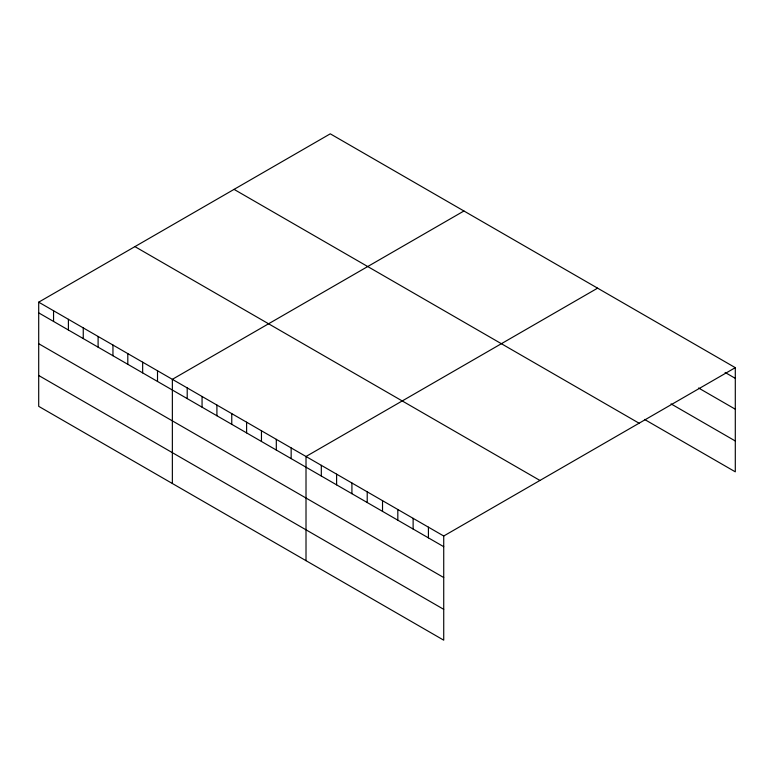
<?xml version="1.0" encoding="UTF-8"?>
<svg xmlns="http://www.w3.org/2000/svg" width="774" height="774" viewBox="0 0 774 774"><rect width="100%" height="100%" fill="white"/><g stroke="black" fill="none" stroke-linecap="round" stroke-linejoin="round"><path stroke-width="1.16" d="M38.7 302.17L443.725 536.005L443.725 640.175L38.7 406.34L38.7 302.17L330.275 133.825L735.3 367.66L735.3 471.83L644.519 419.421M463.936 210.992L172.36 379.328L172.36 483.508M597.596 288.16L306.011 456.496L306.011 560.676M443.725 536.005L735.3 367.66M725.103 372.458L735.3 378.351M698.574 387.997L735.3 409.204M671.039 403.883L735.3 440.987M234.058 189.378L639.082 423.214M134.918 246.616L539.942 480.451M38.7 312.86L443.725 546.696M38.7 343.704L443.725 577.539M38.7 375.487L443.725 609.332M428.419 527.171L428.419 537.862M413.123 518.338L413.123 529.029M397.817 509.505L397.817 520.196M382.52 500.662L382.52 511.362M367.215 491.829L367.215 502.519M351.918 482.995L351.918 493.686M336.613 474.162L336.613 484.853M321.316 465.329L321.316 476.02M291.159 447.923L291.159 458.614M276.308 439.351L276.308 450.042M261.457 430.779L261.457 441.47M246.606 422.198L246.606 432.889M231.765 413.626L231.765 424.316M216.913 405.054L216.913 415.744M202.062 396.482L202.062 407.172M187.211 387.909L187.211 398.6M157.509 370.756L157.509 381.447M142.658 362.184L142.658 372.875M127.807 353.612L127.807 364.302M112.956 345.04L112.956 355.73M98.105 336.458L98.105 347.149M83.253 327.886L83.253 338.577M68.402 319.314L68.402 330.005M53.551 310.742L53.551 321.433"/></g></svg>
